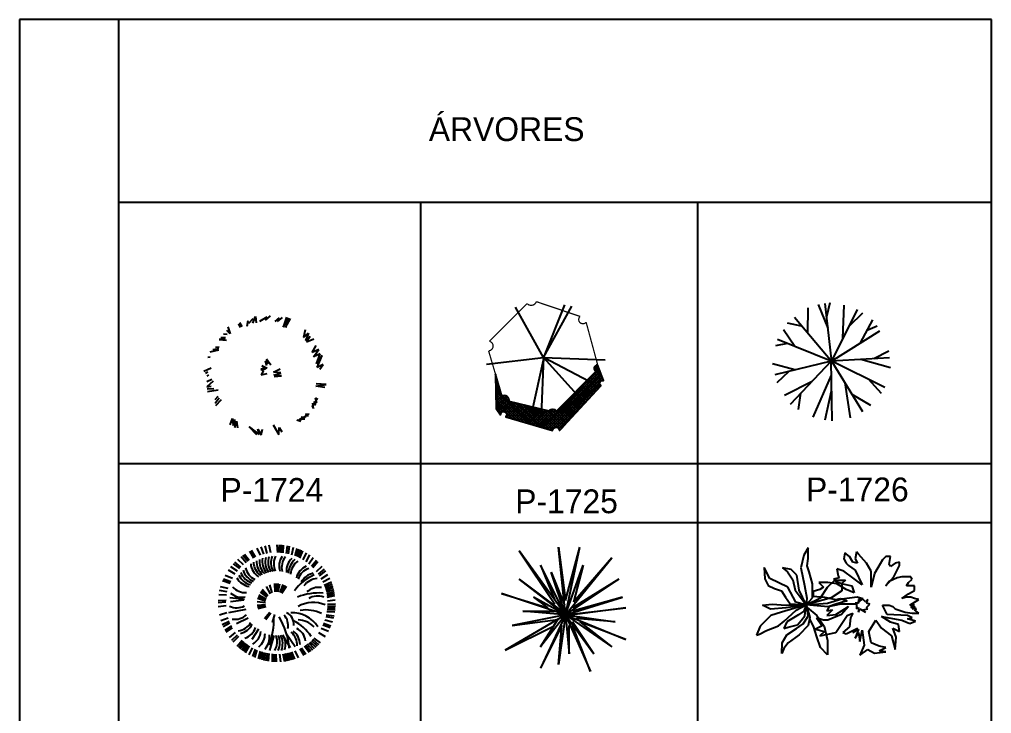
# Model space of a CAD drawing. Extents: x -74 to 94, y -49 to 40.
# Drawn here: x 26.3 to 50.8, y 15.75 to 33.25 of the extents above; entities that cross this region are included whole.
import ezdxf

# ---------------------------------------------------------------- set-up
doc = ezdxf.new("R2010")
doc.units = 0
doc.header["$LTSCALE"] = 100
doc.header["$MEASUREMENT"] = 0
doc.layers.get('0').update_dxf_attribs({"linetype": 'CONTINUOUS'})
for name, color, linetype in [('FOLHA', 3, 'CONTINUOUS'), ('P-ARVORE', 2, 'CONTINUOUS'), ('VEG', 2, 'CONTINUOUS')]:
    doc.layers.add(name, color=color, linetype=linetype)

# ---------------------------------------------------------------- blocks, each defined once
blk = doc.blocks.new('ARV03')
at = {"layer": 'VEG'}
for p, q in [((-0.1323, 0.4314), (-0.1076, 0.4902)), ((-0.1076, 0.4902), (-0.1021, 0.4343)), ((-0.0252, 0.4578), (0.0187, 0.4932)), ((-0.2339, 0.396), (-0.2477, 0.4284)), ((-0.2202, 0.4019), (-0.2394, 0.4343)), ((-0.179, 0.4078), (-0.1708, 0.4549)), ((-0.1653, 0.4314), (-0.1296, 0.4726)), ((-0.0719, 0.449), (-0.0115, 0.4873)), ((0.0572, 0.4461), (0.0929, 0.4784)), ((0.0764, 0.4461), (0.1176, 0.4814)), ((0.1506, 0.4843), (0.1231, 0.399)), ((0.1231, 0.399), (0.1698, 0.4784)), ((0.1698, 0.4784), (0.1423, 0.396)), ((0.1423, 0.396), (0.1863, 0.4726)), ((-0.3466, 0.3372), (-0.3768, 0.3401)), ((-0.3219, 0.3431), (-0.3493, 0.3725)), ((-0.3411, 0.4019), (-0.3219, 0.3431)), ((0.3099, 0.3754), (0.2934, 0.3136)), ((0.2934, 0.3136), (0.3374, 0.349)), ((0.3374, 0.349), (0.3126, 0.2872)), ((-0.363, 0.3048), (-0.4152, 0.296)), ((-0.4152, 0.296), (-0.352, 0.2901)), ((-0.3603, 0.3107), (-0.3988, 0.3107)), ((0.3126, 0.2872), (0.351, 0.3195)), ((0.351, 0.3195), (0.3208, 0.2754)), ((0.3208, 0.2754), (0.3813, 0.3019)), ((0.3676, 0.1871), (0.4005, 0.246)), ((-0.4207, 0.2048), (-0.4921, 0.19)), ((-0.418, 0.2165), (-0.4674, 0.2077)), ((-0.4152, 0.2312), (-0.4454, 0.2283)), ((0.4225, 0.2106), (0.3676, 0.1871)), ((0.3785, 0.1488), (0.4225, 0.2106)), ((0.4335, 0.1753), (0.3785, 0.1488)), ((0.4032, 0.09), (0.4335, 0.1753)), ((-0.4893, 0.1459), (-0.5086, 0.143)), ((-0.0032, 0.09), (-0.0279, 0.1135)), ((-0.0279, 0.1135), (-0.017, 0.0782)), ((0.0215, 0.0812), (-0.017, 0.1312)), ((-0.017, 0.1312), (-0.0032, 0.09)), ((0.4527, 0.1606), (0.4032, 0.09)), ((0.4087, 0.0606), (0.4527, 0.1606)), ((0.4609, 0.0841), (0.4087, 0.0606)), ((0.4307, 0.0459), (0.4609, 0.0841)), ((-0.4811, 0.0547), (-0.5415, 0.0253)), ((-0.5086, 0.0223), (-0.5278, 0.0105)), ((-0.0252, 0.0459), (-0.0637, 0.0459)), ((-0.0637, 0.0459), (-0.0417, 0.0341)), ((-0.0417, 0.0341), (-0.0609, -0.0012)), ((-0.0609, -0.0012), (-0.0115, 0.0105)), ((-0.0115, 0.0517), (-0.0554, 0.0753)), ((-0.0554, 0.0753), (-0.0252, 0.0459)), ((0.0434, 0.0223), (0.0984, 0.0488)), ((0.1039, 0.0165), (0.0434, 0.0223)), ((0.0462, -0.0041), (0.1039, 0.0165)), ((-0.5031, -0.0012), (-0.5168, -0.013)), ((-0.4757, -0.0394), (-0.5168, -0.06)), ((-0.4646, -0.0542), (-0.5168, -0.1012)), ((0.1094, -0.0101), (0.0462, -0.0041)), ((0.049, -0.0159), (0.1094, -0.0101)), ((0.4856, -0.0836), (0.4005, -0.0777)), ((-0.5168, -0.1012), (-0.4811, -0.0954)), ((-0.4591, -0.1189), (-0.5141, -0.1218)), ((-0.4235, -0.1307), (-0.5113, -0.1454)), ((0.3978, -0.0954), (0.4856, -0.0836)), ((0.4747, -0.1071), (0.3978, -0.0954)), ((-0.4262, -0.1836), (-0.4509, -0.2101)), ((-0.4152, -0.1984), (-0.4482, -0.2425)), ((-0.396, -0.2101), (-0.4454, -0.2631)), ((0.3785, -0.2837), (0.373, -0.2396)), ((0.373, -0.2396), (0.395, -0.2543)), ((0.395, -0.2543), (0.3868, -0.2219)), ((0.3868, -0.2219), (0.406, -0.2367)), ((0.406, -0.2367), (0.395, -0.1955)), ((0.395, -0.1955), (0.4143, -0.2072)), ((0.3648, -0.2602), (0.3785, -0.2837)), ((-0.3219, -0.4221), (-0.3026, -0.369)), ((-0.3026, -0.369), (-0.2971, -0.4279)), ((-0.2971, -0.4279), (-0.2861, -0.3779)), ((-0.2861, -0.3779), (-0.2834, -0.4427)), ((-0.2834, -0.4427), (-0.2669, -0.3896)), ((-0.2669, -0.3896), (-0.2586, -0.4456)), ((0.2385, -0.3809), (0.2714, -0.3896)), ((0.2605, -0.372), (0.3071, -0.372)), ((0.2714, -0.3896), (0.2605, -0.372)), ((0.2741, -0.3573), (0.3181, -0.3514)), ((0.3071, -0.372), (0.2741, -0.3573)), ((0.3044, -0.3455), (0.3374, -0.3426)), ((0.3181, -0.3514), (0.3044, -0.3455)), ((0.3126, -0.3308), (0.3428, -0.3278)), ((0.3374, -0.3426), (0.3126, -0.3308)), ((-0.0966, -0.5044), (-0.1625, -0.4397)), ((-0.1625, -0.4397), (-0.0774, -0.5015)), ((-0.0774, -0.5015), (-0.0884, -0.4573)), ((-0.0884, -0.4573), (-0.0609, -0.5044)), ((-0.0609, -0.5044), (-0.0499, -0.4573)), ((0.0407, -0.4221), (0.0874, -0.5015)), ((0.0874, -0.5015), (0.0901, -0.4427)), ((0.0901, -0.4427), (0.1121, -0.4809))]:
    blk.add_line(p, q, dxfattribs=at)
blk = doc.blocks.new('*X63')
for p, q in [((2463.4, 2215.98), (2463.74, 2216.33)), ((2463.94, 2215.8), (2463.47, 2216.27)), ((2463.77, 2216.25), (2463.61, 2216.4)), ((2453.03, 2215.31), (2452.99, 2215.35)), ((2453, 2215.31), (2453.02, 2215.34)), ((2457.82, 2209.85), (2463.89, 2215.92)), ((2458.04, 2209.79), (2463.97, 2215.72)), ((2458.25, 2209.73), (2464.05, 2215.52)), ((2458.47, 2209.66), (2464.12, 2215.32)), ((2463.95, 2214.4), (2463.08, 2215.27)), ((2463.98, 2214.65), (2463.21, 2215.41)), ((2464.13, 2214.77), (2463.35, 2215.55)), ((2464.11, 2215.35), (2463.4, 2216.06)), ((2463.48, 2215.79), (2463.82, 2216.12)), ((2464.28, 2214.9), (2463.49, 2215.69)), ((2453, 2215.04), (2453.08, 2215.12)), ((2453.14, 2214.92), (2453, 2215.06)), ((2453.01, 2214.77), (2453.15, 2214.91)), ((2453.26, 2214.53), (2453.01, 2214.78)), ((2453.01, 2214.5), (2453.21, 2214.69)), ((2453.37, 2214.14), (2453.01, 2214.49)), ((2453.02, 2214.22), (2453.27, 2214.48)), ((2453.49, 2213.74), (2453.02, 2214.21)), ((2453.03, 2213.95), (2453.33, 2214.26)), ((2458.68, 2209.6), (2464.2, 2215.12)), ((2459.18, 2209.82), (2463.96, 2214.6)), ((2459.48, 2209.84), (2463.97, 2214.34)), ((2463.17, 2213.24), (2462.11, 2214.29)), ((2463.3, 2213.38), (2462.25, 2214.43)), ((2463.43, 2213.53), (2462.39, 2214.57)), ((2463.57, 2213.67), (2462.53, 2214.71)), ((2463.7, 2213.82), (2462.66, 2214.85)), ((2463.83, 2213.96), (2462.8, 2214.99)), ((2463.97, 2214.11), (2462.94, 2215.13)), ((2464.13, 2214.77), (2464.28, 2214.92)), ((2453.03, 2213.68), (2453.4, 2214.05)), ((2453.6, 2213.35), (2453.03, 2213.92)), ((2456.39, 2210.28), (2453.03, 2213.64)), ((2453.04, 2213.41), (2453.46, 2213.83)), ((2456, 2210.4), (2453.04, 2213.35)), ((2453.05, 2213.14), (2453.52, 2213.62)), ((2453.05, 2212.87), (2453.59, 2213.4)), ((2453.06, 2212.59), (2453.65, 2213.18)), ((2453.07, 2212.32), (2453.94, 2213.19)), ((2456.79, 2210.16), (2453.78, 2213.17)), ((2454.42, 2212.81), (2454.05, 2213.18)), ((2459.65, 2209.73), (2463.32, 2213.4)), ((2462.1, 2212.08), (2461.01, 2213.17)), ((2462.23, 2212.22), (2461.15, 2213.31)), ((2462.37, 2212.37), (2461.29, 2213.45)), ((2462.5, 2212.51), (2461.42, 2213.59)), ((2462.63, 2212.66), (2461.56, 2213.73)), ((2462.77, 2212.8), (2461.7, 2213.87)), ((2462.9, 2212.95), (2461.84, 2214.01)), ((2463.03, 2213.09), (2461.98, 2214.15)), ((2455.6, 2210.52), (2453.05, 2213.07)), ((2455.21, 2210.63), (2453.05, 2212.78)), ((2454.81, 2210.75), (2453.06, 2212.5)), ((2453.07, 2212.05), (2454.16, 2213.14)), ((2453.78, 2211.51), (2453.07, 2212.21)), ((2453.09, 2211.8), (2454.31, 2213.02)), ((2453.21, 2211.63), (2454.41, 2212.84)), ((2453.32, 2211.47), (2454.43, 2212.57)), ((2453.44, 2211.31), (2454.65, 2212.52)), ((2453.92, 2211.51), (2454.87, 2212.46)), ((2454.1, 2211.41), (2455.1, 2212.41)), ((2454.18, 2211.22), (2455.32, 2212.36)), ((2454.18, 2210.94), (2455.55, 2212.3)), ((2454.4, 2210.87), (2455.77, 2212.25)), ((2454.61, 2210.81), (2456, 2212.2)), ((2457.18, 2210.04), (2454.73, 2212.5)), ((2457.58, 2209.93), (2455.09, 2212.41)), ((2457.98, 2209.81), (2455.46, 2212.32)), ((2458.37, 2209.69), (2455.82, 2212.24)), ((2458.77, 2209.57), (2456.19, 2212.15)), ((2461.17, 2211.07), (2460.05, 2212.19)), ((2461.3, 2211.21), (2460.18, 2212.33)), ((2461.43, 2211.35), (2460.32, 2212.47)), ((2461.57, 2211.5), (2460.46, 2212.61)), ((2461.7, 2211.64), (2460.6, 2212.75)), ((2461.83, 2211.79), (2460.74, 2212.89)), ((2461.97, 2211.93), (2460.87, 2213.03)), ((2453.61, 2211.4), (2453.07, 2211.93)), ((2453.54, 2211.19), (2453.49, 2211.23)), ((2454.82, 2210.75), (2456.22, 2212.14)), ((2455.04, 2210.68), (2456.45, 2212.09)), ((2455.25, 2210.62), (2456.67, 2212.04)), ((2455.47, 2210.56), (2456.9, 2211.98)), ((2455.68, 2210.49), (2457.12, 2211.93)), ((2455.9, 2210.43), (2457.34, 2211.88)), ((2456.11, 2210.36), (2457.57, 2211.82)), ((2456.32, 2210.3), (2457.79, 2211.77)), ((2456.54, 2210.24), (2458.02, 2211.72)), ((2459, 2209.62), (2456.55, 2212.06)), ((2456.75, 2210.17), (2458.24, 2211.66)), ((2459.12, 2209.78), (2456.92, 2211.98)), ((2456.97, 2210.11), (2458.47, 2211.61)), ((2457.18, 2210.05), (2458.81, 2211.68)), ((2459.31, 2209.86), (2457.28, 2211.89)), ((2457.4, 2209.98), (2459.13, 2211.71)), ((2457.61, 2209.92), (2459.34, 2211.64)), ((2459.83, 2209.62), (2457.65, 2211.8)), ((2459.97, 2209.76), (2458.01, 2211.72)), ((2460.1, 2209.91), (2458.38, 2211.63)), ((2460.23, 2210.05), (2458.68, 2211.6)), ((2460.37, 2210.2), (2458.87, 2211.7)), ((2460.5, 2210.34), (2459.13, 2211.72)), ((2460.63, 2210.49), (2459.5, 2211.62)), ((2460.77, 2210.63), (2459.63, 2211.76)), ((2460.9, 2210.78), (2459.77, 2211.9)), ((2461.03, 2210.92), (2459.91, 2212.04)), ((2454.41, 2210.87), (2454.17, 2211.11)), ((2458.89, 2209.53), (2459.02, 2209.66)), ((2459.73, 2209.54), (2460.1, 2209.91))]:
    blk.add_line(p, q)
blk = doc.blocks.new('ARV07')
at = {"layer": 'VEG'}
for p, q in [((-0.0017, 0.0019), (-0.2384, 0.4272)), ((0.1754, 0.4464), (-0.0017, 0.0019)), ((-0.0017, 0.0019), (0.2368, 0.4349)), ((-0.4809, -0.0539), (-0.0017, 0.0019)), ((0.0008, 0.0038), (-0.1026, -0.4657)), ((-0.0186, -0.485), (0.0008, 0.0038)), ((-0.0017, 0.0019), (0.5149, -0.0154)), ((0.4341, -0.2271), (-0.0017, 0.0019)), ((0.3338, -0.3695), (-0.0017, 0.0019))]:
    blk.add_line(p, q, dxfattribs=at)
at = {"layer": 'VEG', "const_width": 0.0105}
blk.add_lwpolyline([(0.1135, -0.4385), (0.4371, -0.1134, -0.87835), (0.454, -0.0612), (0.3562, 0.3, -1.08251), (0.3056, 0.3482), (-0.0619, 0.4726, -0.572261), (-0.1394, 0.4566), (-0.4563, 0.1395, -0.858996), (-0.4631, 0.0592), (-0.3518, -0.3181, -0.641787), (-0.2945, -0.3622), (0.0393, -0.4465, -0.502365), (0.1033, -0.4465)], format="xyb", close=True, dxfattribs=at)
at = {"layer": 'VEG'}
blk.add_lwpolyline([(0.4506, -0.0572, 0.590213), (0.4371, -0.1134), (0.1101, -0.4465, 0.384312), (0.046, -0.4465), (-0.2911, -0.3662, 0.656468), (-0.3518, -0.3221), (-0.4058, -0.1375), (-0.399, -0.4265), (-0.3619, -0.4786, -1.580419), (-0.3181, -0.4947), (0.073, -0.6111, -0.932103), (0.1337, -0.6111), (0.481, -0.2338, -0.867993), (0.5012, -0.1896)], format="xyb", close=True, dxfattribs=at)
at = {"layer": 'VEG', "xscale": 0.08, "yscale": 0.08, "zscale": 0.08}
blk.add_blockref('*X63', (-196.6452, -177.3719), dxfattribs=at)
blk = doc.blocks.new('ARV08')
at = {"layer": 'VEG'}
for p, q in [((-0.0396, 0.3795), (-0.0108, 0.4971)), ((-0.1999, 0.2418), (-0.1948, 0.452)), ((-0.0267, 0.2819), (-0.108, 0.4798)), ((0.0021, -0.0025), (-0.0529, 0.4872)), ((-0.0004, -0.0009), (0.2175, 0.4372)), ((0.0967, 0.1967), (0.1074, 0.4746)), ((0.1521, 0.302), (0.2622, 0.4097)), ((0.0021, -0.0025), (-0.31, 0.3696)), ((0.2441, 0.1569), (0.3465, 0.352)), ((-0.3075, 0.1266), (-0.402, 0.2668)), ((-0.2524, 0.2971), (-0.3706, 0.3221)), ((-0.0004, 0.004), (0.4067, 0.2594)), ((0.3069, 0.2668), (0.383, 0.2995)), ((-0.003, 0.004), (-0.4545, 0.1868)), ((-0.3706, 0.1516), (-0.4704, 0.1319)), ((0.3568, 0.0266), (0.4828, 0.0917)), ((-0.003, 0.004), (-0.4756, -0.1111)), ((-0.003, 0.004), (-0.347, -0.3591)), ((-0.0056, 0.0065), (0.0025, -0.4968)), ((-0.003, 0.0065), (0.4883, 0.034)), ((0.0025, 0.0065), (0.4488, -0.2136)), ((0.0025, 0.0016), (0.2596, -0.4189)), ((0.2467, 0.0216), (0.4961, -0.0484)), ((-0.3075, -0.0685), (-0.4966, -0.0185)), ((-0.3573, -0.0837), (-0.46, -0.1787)), ((-0.003, -0.1136), (-0.1552, -0.4665)), ((0.3095, -0.146), (0.4174, -0.264)), ((-0.163, -0.1661), (-0.3943, -0.2837)), ((0.1126, -0.1787), (0.1573, -0.4718)), ((-0.2602, -0.264), (-0.2786, -0.4017)), ((-0.003, -0.2488), (-0.0555, -0.4915)), ((0.1706, -0.2738), (0.328, -0.3665)), ((0.328, -0.3665), (0.328, -0.3665))]:
    blk.add_line(p, q, dxfattribs=at)
blk.add_point((0.0021, 0.012), dxfattribs=at)
blk = doc.blocks.new('ARV13')
at = {"layer": 'VEG'}
for p, q in [((-0.0479, 0.427), (-0.0611, 0.4915)), ((0.0116, 0.43), (0.0075, 0.4958)), ((0.0265, 0.4295), (0.0247, 0.4953)), ((0.0414, 0.4284), (0.0418, 0.4943)), ((0.0562, 0.4268), (0.059, 0.4926)), ((-0.2285, 0.3617), (-0.2687, 0.4139)), ((-0.1898, 0.3839), (-0.2243, 0.44)), ((-0.1764, 0.3904), (-0.2089, 0.4477)), ((-0.1349, 0.4071), (-0.1613, 0.4675)), ((-0.1064, 0.4158), (-0.1285, 0.4778)), ((-0.0773, 0.4224), (-0.095, 0.4859)), ((0.0856, 0.4221), (0.093, 0.4875)), ((0.1002, 0.419), (0.1098, 0.4841)), ((0.1289, 0.4112), (0.1431, 0.4755)), ((0.1571, 0.4014), (0.1757, 0.4646)), ((0.1709, 0.3958), (0.1917, 0.4583)), ((0.1845, 0.3897), (0.2075, 0.4515)), ((0.1979, 0.3832), (0.223, 0.4441)), ((0.2239, 0.3687), (0.2532, 0.4277)), ((0.2489, 0.3524), (0.2822, 0.4092)), ((-0.3084, 0.2949), (-0.36, 0.3359)), ((-0.298, 0.3056), (-0.3481, 0.3483)), ((-0.2762, 0.3259), (-0.3232, 0.372)), ((-0.253, 0.3446), (-0.2967, 0.3939)), ((-0.2409, 0.3533), (-0.2829, 0.4041)), ((0.2726, 0.3344), (0.3099, 0.3888)), ((0.2951, 0.3148), (0.336, 0.3664)), ((0.3058, 0.3045), (0.3485, 0.3546)), ((-0.3459, 0.2487), (-0.4027, 0.2821)), ((-0.328, 0.2725), (-0.3823, 0.3097)), ((0.3356, 0.2712), (0.3834, 0.3166)), ((0.3535, 0.2474), (0.4043, 0.2893)), ((0.3618, 0.235), (0.414, 0.2752)), ((0.3771, 0.2094), (0.432, 0.2459)), ((-0.3894, 0.1707), (-0.4519, 0.1915)), ((-0.3833, 0.1843), (-0.445, 0.2073)), ((-0.3697, 0.2108), (-0.4297, 0.2381)), ((-0.0106, 0.0983), (-0.0144, 0.1683)), ((-0.0023, 0.0992), (0, 0.1692)), ((0.0061, 0.0993), (0.0145, 0.1688)), ((0.0145, 0.0987), (0.0289, 0.1672)), ((0.3906, 0.1828), (0.4479, 0.2154)), ((0.4022, 0.1554), (0.4616, 0.1838)), ((0.4073, 0.1414), (0.4676, 0.1677)), ((-0.4125, 0.1), (-0.4777, 0.1096)), ((-0.4047, 0.1288), (-0.4691, 0.1429)), ((-0.0785, 0.0536), (-0.1346, 0.0957)), ((-0.0738, 0.0606), (-0.126, 0.1073)), ((-0.0685, 0.0671), (-0.1164, 0.1182)), ((-0.0495, 0.0835), (-0.0826, 0.1453)), ((-0.0348, 0.0915), (-0.0566, 0.158)), ((0.0309, 0.0953), (0.057, 0.1603)), ((0.0388, 0.0925), (0.0705, 0.155)), ((0.0465, 0.0891), (0.0835, 0.1486)), ((0.4119, 0.1272), (0.4731, 0.1514)), ((0.4159, 0.1129), (0.478, 0.1349)), ((0.4195, 0.0984), (0.4823, 0.1183)), ((0.4226, 0.0838), (0.486, 0.1015)), ((0.4251, 0.0691), (0.4892, 0.0846)), ((-0.4235, 0.0114), (-0.4893, 0.0073)), ((-0.423, 0.0263), (-0.4888, 0.0245)), ((-0.4182, 0.0707), (-0.4839, 0.0758)), ((-0.2679, 0.0362), (-0.3913, 0.0494)), ((-0.2741, 0.0296), (-0.3851, 0.0164)), ((-0.0928, 0.0059), (-0.1624, 0.0143)), ((-0.0909, 0.0226), (-0.1579, 0.0429)), ((-0.0888, 0.0307), (-0.1538, 0.0568)), ((-0.0861, 0.0386), (-0.1486, 0.0703)), ((0.4272, 0.0544), (0.4917, 0.0676)), ((0.4297, 0.0247), (0.495, 0.0334)), ((-0.4231, -0.0184), (-0.4884, -0.0271)), ((-0.4159, -0.0775), (-0.4794, -0.0952)), ((-0.2556, -0.0497), (-0.4036, -0.0762)), ((-0.0918, -0.0108), (-0.1618, -0.0146)), ((-0.0903, -0.019), (-0.1596, -0.0289)), ((-0.088, -0.0271), (-0.1562, -0.043)), ((-0.0541, -0.074), (-0.1009, -0.1262)), ((-0.0472, -0.0787), (-0.0892, -0.1348)), ((0.4249, -0.0644), (0.4906, -0.0695)), ((0.427, -0.0497), (0.4928, -0.0525)), ((0.4286, -0.0349), (0.4944, -0.0354)), ((0.4296, -0.02), (0.4955, -0.0182)), ((0.4302, -0.0051), (0.4959, -0.001)), ((-0.4052, -0.1209), (-0.4665, -0.1451)), ((-0.3956, -0.1491), (-0.455, -0.1775)), ((-0.39, -0.1629), (-0.4484, -0.1934)), ((-0.2371, -0.1225), (-0.3358, -0.1687)), ((-0.0161, -0.091), (-0.0364, -0.1581)), ((0.4067, -0.1366), (0.4705, -0.153)), ((0.4155, -0.1081), (0.4803, -0.1201)), ((0.4191, -0.0937), (0.4843, -0.1033)), ((-0.3775, -0.19), (-0.4336, -0.2245)), ((-0.3705, -0.2031), (-0.4254, -0.2396)), ((-0.3469, -0.2411), (-0.3976, -0.283)), ((-0.1508, -0.215), (-0.2063, -0.301)), ((0.3526, -0.2424), (0.4094, -0.2758)), ((0.3763, -0.2046), (0.4363, -0.2318)), ((0.3899, -0.178), (0.4517, -0.201)), ((0.396, -0.1644), (0.4585, -0.1852)), ((-0.329, -0.2649), (-0.3767, -0.3103)), ((-0.3194, -0.2763), (-0.3655, -0.3234)), ((-0.2884, -0.3085), (-0.3294, -0.3602)), ((-0.2774, -0.3185), (-0.3165, -0.3715)), ((-0.0213, -0.2679), (-0.0583, -0.3935)), ((0.0526, -0.2679), (0.1143, -0.3671)), ((0.0835, -0.2547), (0.1575, -0.3605)), ((0.2828, -0.3196), (0.3299, -0.3657)), ((0.2939, -0.3097), (0.3425, -0.3541)), ((0.3046, -0.2993), (0.3548, -0.342)), ((0.315, -0.2886), (0.3666, -0.3296)), ((-0.266, -0.3281), (-0.3032, -0.3825)), ((-0.2543, -0.3373), (-0.2896, -0.3929)), ((-0.2422, -0.3461), (-0.2756, -0.4029)), ((-0.2299, -0.3545), (-0.2612, -0.4124)), ((-0.2044, -0.3699), (-0.2316, -0.4299)), ((-0.1778, -0.3835), (-0.2008, -0.4452)), ((-0.1642, -0.3895), (-0.1851, -0.452)), ((-0.1364, -0.4003), (-0.1528, -0.4641)), ((-0.1223, -0.4049), (-0.1364, -0.4692)), ((0.1274, -0.4054), (0.1516, -0.4666)), ((0.1556, -0.3957), (0.184, -0.4552)), ((0.1964, -0.3776), (0.2309, -0.4338)), ((0.2096, -0.3707), (0.246, -0.4255)), ((0.2352, -0.3554), (0.2753, -0.4076)), ((0.2475, -0.3471), (0.2895, -0.3978)), ((0.2596, -0.3383), (0.3033, -0.3876)), ((0.2714, -0.3292), (0.3168, -0.3769)), ((-0.108, -0.409), (-0.1199, -0.4738)), ((-0.0935, -0.4127), (-0.1032, -0.4778)), ((-0.0789, -0.4158), (-0.0863, -0.4813)), ((-0.0643, -0.4184), (-0.0693, -0.4841)), ((-0.0347, -0.4221), (-0.0352, -0.488)), ((-0.0198, -0.4232), (-0.018, -0.489)), ((-0.0049, -0.4237), (-0.0008, -0.4895)), ((0.0249, -0.4233), (0.0335, -0.4886)), ((0.0545, -0.4207), (0.0678, -0.4852)), ((0.0693, -0.4187), (0.0848, -0.4827)), ((0.084, -0.4161), (0.1017, -0.4796)), ((0.0986, -0.413), (0.1185, -0.4758)), ((0.113, -0.4095), (0.1351, -0.4715))]:
    blk.add_line(p, q, dxfattribs=at)
for centre, radius, start, end in [((-0.0718, 0.3475), 0.1448, 185.24938, 236.94421), ((-0.0476, 0.3519), 0.1448, 181.24938, 232.94421), ((-0.0232, 0.3546), 0.1448, 177.24938, 228.94421), ((0.0014, 0.3556), 0.1448, 173.24938, 224.94421), ((0.026, 0.3549), 0.1448, 169.24938, 220.94421), ((0.0505, 0.3525), 0.1448, 165.24938, 216.94421), ((0.0747, 0.3483), 0.1448, 161.24938, 212.94421), ((0.0987, 0.3425), 0.1448, 157.24938, 208.94421), ((0.1221, 0.335), 0.1448, 153.24938, 204.94421), ((0.1671, 0.3153), 0.1448, 145.24938, 196.94421), ((0.1885, 0.3031), 0.1448, 141.24938, 192.94421), ((0.2284, 0.2744), 0.1448, 133.24938, 184.94421), ((0.2468, 0.258), 0.1448, 129.24938, 180.94421), ((0.264, 0.2404), 0.1448, 125.24938, 176.94421), ((-0.1638, 0.3135), 0.1448, 201.24938, 252.94421), ((-0.1418, 0.3244), 0.1448, 197.24938, 248.94421), ((-0.119, 0.3337), 0.1448, 193.24938, 244.94421), ((0.3076, 0.181), 0.1448, 113.24938, 164.94421), ((0.3193, 0.1594), 0.1448, 109.24938, 160.94421), ((0.338, 0.1139), 0.1448, 101.24938, 152.94421), ((-0.2054, 0.2872), 0.1448, 209.24938, 260.94421), ((-0.1851, 0.301), 0.1448, 205.24938, 256.94421), ((0.4834, -0.1383), 0.4141, 113.58595, 143.33613), ((0.3501, 0.0662), 0.1448, 93.24938, 144.94421), ((-0.2899, 0.1987), 0.1448, 229.24938, 280.94421), ((-0.2599, 0.2376), 0.1448, 221.24938, 272.94421), ((0.3631, -0.4449), 0.5348, 86.93254, 110.48649), ((0.3556, -0.0073), 0.1448, 81.24938, 132.94421), ((0.3097, -0.2499), 0.26, 67.25392, 119.38088), ((0.3458, -0.0803), 0.1448, 69.24938, 120.94421), ((-0.3325, 0.1103), 0.1448, 245.24938, 296.94421), ((0.0454, -0.1692), 0.1005, 352.72397, 67.74648), ((0.132, -0.3323), 0.2564, 32.33226, 92.56752), ((0.2469, -0.3614), 0.3085, 64.55227, 98.62061), ((-0.349, 0.0135), 0.1448, 261.24938, 312.94421), ((-0.3382, -0.084), 0.1448, 277.24938, 328.94421), ((-0.667, -0.1313), 0.6458, 340.46476, 1.36989), ((-0.5045, -0.4274), 0.615, 5.00476, 31.14746), ((-0.0298, -0.1824), 0.1283, 348.31451, 42.36089), ((-0.0745, -0.537), 0.4517, 35.5258, 60.90516), ((0.1744, -0.3377), 0.2021, 44.82137, 87.80598), ((-0.3313, -0.1076), 0.1448, 281.24938, 332.94421), ((-0.3126, -0.1531), 0.1448, 289.24938, 340.94421), ((-0.2733, -0.2154), 0.1448, 301.24938, 352.94421), ((0.0298, -0.3483), 0.1448, 357.24938, 48.94421), ((0.0543, -0.3456), 0.1448, 1.24938, 52.94421), ((0.1023, -0.3351), 0.1448, 9.24938, 60.94421), ((-0.2402, -0.2517), 0.1448, 309.24938, 0.94421), ((-0.2023, -0.2831), 0.1448, 317.24938, 8.94421), ((-0.1383, -0.3196), 0.1448, 329.24938, 20.94421), ((-0.1154, -0.3287), 0.1448, 333.24938, 24.94421), ((-0.092, -0.3362), 0.1448, 337.24938, 28.94421), ((-0.0681, -0.342), 0.1448, 341.24938, 32.94421)]:
    blk.add_arc(centre, radius, start, end, dxfattribs=at)
blk = doc.blocks.new('ARV14')
at = {"layer": 'VEG'}
for p, q in [((-0.2286, 0.4627), (-0.267, 0.4038)), ((-0.2286, 0.3744), (-0.2286, 0.4627)), ((0.0797, 0.4208), (0.0702, 0.373)), ((0.1179, 0.3921), (0.0797, 0.4208)), ((0.1753, 0.4304), (0.1657, 0.373)), ((0.1944, 0.4113), (0.1753, 0.4304)), ((0.2612, 0.3348), (0.1944, 0.4113)), ((-0.267, 0.4038), (-0.2917, 0.295)), ((-0.2368, 0.3126), (-0.2286, 0.3744)), ((0.0702, 0.373), (0.0893, 0.3348)), ((0.0893, 0.3348), (0.1084, 0.3157)), ((0.1466, 0.3444), (0.1179, 0.3921)), ((0.1848, 0.3348), (0.1466, 0.3444)), ((0.1657, 0.373), (0.1848, 0.3348)), ((0.2995, 0.2679), (0.2612, 0.3348)), ((0.395, 0.3635), (0.3568, 0.2966)), ((0.4237, 0.3921), (0.395, 0.3635)), ((0.4619, 0.3921), (0.4237, 0.3921)), ((0.4523, 0.3253), (0.4619, 0.3921)), ((0.5001, 0.3348), (0.4619, 0.3062)), ((0.5383, 0.3444), (0.5001, 0.3348)), ((0.5383, 0.3157), (0.5383, 0.3444)), ((-0.5526, 0.2067), (-0.5993, 0.2979)), ((-0.5993, 0.2979), (-0.5938, 0.2037)), ((-0.3714, 0.2832), (-0.4455, 0.295)), ((-0.4455, 0.295), (-0.4044, 0.2626)), ((-0.4044, 0.2626), (-0.3577, 0.1949)), ((-0.3247, 0.2332), (-0.3714, 0.2832)), ((-0.2917, 0.295), (-0.2615, 0.1478)), ((-0.2203, 0.2626), (-0.2368, 0.3126)), ((-0.1929, 0.1625), (-0.2203, 0.2626)), ((0.0128, 0.287), (0.0224, 0.2297)), ((0.0702, 0.2679), (0.0128, 0.287)), ((0.1466, 0.2106), (0.0702, 0.2679)), ((0.1084, 0.3157), (0.1657, 0.2775)), ((0.1657, 0.2775), (0.223, 0.1533)), ((0.2995, 0.182), (0.2995, 0.2679)), ((0.3281, 0.2488), (0.2995, 0.1342)), ((0.3568, 0.2966), (0.3281, 0.2488)), ((0.4619, 0.3062), (0.4523, 0.3253)), ((0.4905, 0.2202), (0.5383, 0.3157)), ((-0.5938, 0.2037), (-0.5664, 0.1478)), ((-0.4016, 0.1331), (-0.5526, 0.2067)), ((-0.3577, 0.1949), (-0.3384, 0.1096)), ((-0.3055, 0.1096), (-0.3247, 0.2332)), ((-0.14, 0.1724), (-0.1018, 0.1342)), ((-0.0636, 0.1724), (-0.14, 0.1724)), ((-0.066, 0.1334), (-0.0063, 0.1931)), ((0.0128, 0.1628), (-0.0636, 0.1724)), ((0.0319, 0.2106), (-0.0158, 0.2011)), ((-0.0158, 0.2011), (0.0033, 0.182)), ((-0.0063, 0.1931), (0.0832, 0.1931)), ((0.0033, 0.182), (0.0606, 0.1628)), ((0.0224, 0.2297), (0.0319, 0.2106)), ((0.0832, 0.1931), (0.0534, 0.1632)), ((0.223, 0.1533), (0.1466, 0.2106)), ((0.2995, 0.1342), (0.2995, 0.182)), ((0.4237, 0.1437), (0.4905, 0.2202)), ((0.4523, 0.182), (0.4237, 0.1437)), ((0.5192, 0.2106), (0.4523, 0.182)), ((0.5574, 0.2202), (0.5192, 0.2106)), ((0.6338, 0.2202), (0.5574, 0.2202)), ((0.5956, 0.1437), (0.6147, 0.1724)), ((0.6147, 0.1724), (0.6434, 0.2011)), ((0.6434, 0.2011), (0.6338, 0.2202)), ((-0.5664, 0.1478), (-0.5115, 0.1213)), ((-0.5115, 0.1213), (-0.4538, 0.1037)), ((-0.4538, 0.1037), (-0.4208, 0.0507)), ((-0.3329, 0.0066), (-0.4016, 0.1331)), ((-0.3384, 0.1096), (-0.2452, -0.0159)), ((-0.2452, -0.0159), (-0.3055, 0.1096)), ((-0.2615, 0.1478), (-0.2395, 0.0419)), ((-0.1929, 0.0448), (-0.1929, 0.1625)), ((-0.1305, 0.1151), (-0.1878, 0.096)), ((-0.1878, 0.096), (-0.1878, 0.0578)), ((-0.1018, 0.1342), (-0.1305, 0.1151)), ((-0.1258, 0.0438), (-0.066, 0.1334)), ((0.0534, 0.1035), (-0.0362, 0.0438)), ((0.0893, 0.1151), (0.0128, 0.1628)), ((0.0534, 0.1632), (0.0534, 0.1035)), ((0.0606, 0.1628), (0.137, 0.1437)), ((0.1561, 0.0864), (0.0893, 0.1151)), ((0.137, 0.1437), (0.1561, 0.0864)), ((0.653, 0.1437), (0.5956, 0.1437)), ((0.6147, 0.0769), (0.6625, 0.1055)), ((0.6625, 0.1437), (0.653, 0.1437)), ((0.6625, 0.1055), (0.6625, 0.1437)), ((-0.4208, 0.0507), (-0.3796, -0.0052)), ((-0.2452, -0.0159), (-0.3329, 0.0066)), ((-0.2452, -0.0159), (-0.1929, 0.0448)), ((-0.0362, 0.0438), (-0.2452, -0.0159)), ((-0.2452, -0.0159), (-0.1258, 0.0438)), ((-0.2395, 0.0419), (-0.2452, -0.0159)), ((-0.1878, 0.0578), (-0.0923, 0.0482)), ((-0.0923, 0.0482), (0.0033, 0.0291)), ((-0.0665, -0.0023), (0.0543, 0.036)), ((0.0033, 0.0291), (0.0415, 0.0386)), ((0.0988, 0.0195), (0.0033, -0.0091)), ((0.0415, 0.0386), (0.0988, 0.0195)), ((0.0543, 0.036), (0.1834, 0.0536)), ((0.1657, 0.0004), (0.1753, -0.0091)), ((0.1944, 0.0004), (0.1657, 0.0004)), ((0.2301, 0.0389), (0.1669, -0.0082)), ((0.1834, 0.0536), (0.2301, 0.0389)), ((0.2326, 0.0291), (0.1944, 0.0291)), ((0.1944, 0.0291), (0.1944, 0.0004)), ((0.2517, 0.01), (0.2326, 0.0291)), ((0.2708, 0.0291), (0.2517, 0.01)), ((0.2612, 0.0004), (0.2708, 0.0291)), ((0.2899, -0.0091), (0.2612, 0.0004)), ((0.5574, 0.0386), (0.6147, 0.0769)), ((0.5956, 0.0482), (0.5574, 0.0386)), ((0.6338, 0.0482), (0.5956, 0.0482)), ((0.6243, -0.0187), (0.7007, 0.0291)), ((0.6625, 0.0386), (0.6338, 0.0482)), ((0.7007, 0.0291), (0.6625, 0.0386)), ((-0.6131, -0.017), (-0.5307, -0.0082)), ((-0.5471, -0.0523), (-0.6131, -0.017)), ((-0.4153, -0.0405), (-0.5471, -0.0523)), ((-0.4542, -0.0756), (-0.5437, -0.1055)), ((-0.5307, -0.0082), (-0.418, -0.017)), ((-0.2452, -0.0159), (-0.4542, -0.0756)), ((-0.4318, -0.1523), (-0.3302, -0.0611)), ((-0.418, -0.017), (-0.2452, -0.0159)), ((-0.2452, -0.0159), (-0.4153, -0.0405)), ((-0.3796, -0.0052), (-0.2452, -0.0159)), ((-0.3302, -0.0611), (-0.2452, -0.0159)), ((-0.267, -0.067), (-0.3109, -0.0994)), ((-0.2452, -0.0159), (-0.267, -0.067)), ((-0.2588, -0.1082), (-0.2452, -0.0159)), ((-0.2452, -0.0159), (-0.0665, -0.0023)), ((-0.061, -0.0317), (-0.2452, -0.0159)), ((-0.2452, -0.0159), (-0.2148, -0.12)), ((-0.2368, -0.0376), (-0.1556, -0.1055)), ((-0.2286, -0.1112), (-0.2368, -0.0376)), ((-0.054, -0.0282), (-0.0731, -0.0664)), ((-0.0254, -0.0569), (-0.0731, -0.1047)), ((-0.0731, -0.0664), (-0.0254, -0.0569)), ((0.0461, -0.0082), (-0.061, -0.0317)), ((0.0033, -0.0091), (-0.054, -0.0282)), ((0.0033, -0.0951), (0.1084, -0.0282)), ((0.1669, -0.0082), (0.0461, -0.0082)), ((0.1084, -0.0282), (0.0511, -0.0951)), ((0.1753, -0.0091), (0.1753, -0.0473)), ((0.1753, -0.0473), (0.1944, -0.0378)), ((0.1944, -0.0378), (0.1944, -0.076)), ((0.1944, -0.076), (0.2039, -0.0473)), ((0.2039, -0.0473), (0.2517, -0.076)), ((0.2326, -0.0569), (0.2708, -0.0473)), ((0.2517, -0.076), (0.2326, -0.0569)), ((0.2612, -0.0378), (0.2899, -0.0091)), ((0.2708, -0.0473), (0.2612, -0.0378)), ((0.4332, -0.0951), (0.395, -0.0187)), ((0.395, -0.0187), (0.4523, -0.0187)), ((0.4523, -0.0187), (0.481, -0.0282)), ((0.481, -0.0282), (0.5001, -0.0473)), ((0.5001, -0.0473), (0.5861, -0.076)), ((0.5861, -0.076), (0.6434, -0.0856)), ((0.6625, -0.0187), (0.6243, -0.0187)), ((0.6338, -0.0378), (0.6625, -0.0187)), ((0.6721, -0.0378), (0.6338, -0.0378)), ((0.6434, -0.0473), (0.6721, -0.0378)), ((0.6816, -0.0473), (0.6434, -0.0473)), ((0.6625, -0.0569), (0.6816, -0.0473)), ((0.7007, -0.0856), (0.6625, -0.0569)), ((-0.5736, -0.1353), (-0.6333, -0.1951)), ((-0.5437, -0.1055), (-0.5736, -0.1353)), ((-0.4785, -0.1906), (-0.4318, -0.1523)), ((-0.4098, -0.1582), (-0.4346, -0.2141)), ((-0.3109, -0.0994), (-0.4098, -0.1582)), ((-0.3192, -0.1818), (-0.289, -0.1465)), ((-0.289, -0.1465), (-0.2588, -0.1082)), ((-0.2725, -0.1759), (-0.2286, -0.1112)), ((-0.2148, -0.12), (-0.2286, -0.1877)), ((-0.1855, -0.1951), (-0.2153, -0.1353)), ((-0.1591, -0.1238), (-0.1114, -0.1907)), ((-0.1018, -0.1429), (-0.1591, -0.1238)), ((-0.1556, -0.1055), (-0.0959, -0.1951)), ((-0.0636, -0.1429), (-0.1018, -0.1429)), ((-0.0731, -0.1047), (0.0033, -0.0951)), ((0.0511, -0.0951), (-0.0636, -0.1429)), ((0.0033, -0.248), (0.0988, -0.1047)), ((0.0988, -0.1047), (0.1466, -0.0856)), ((0.1275, -0.1238), (0.1179, -0.2002)), ((0.1466, -0.0856), (0.1275, -0.1238)), ((0.2804, -0.2384), (0.3377, -0.1429)), ((0.3377, -0.1429), (0.3854, -0.2098)), ((0.4619, -0.162), (0.3854, -0.1142)), ((0.3854, -0.1142), (0.5574, -0.1429)), ((0.6052, -0.1047), (0.4332, -0.0951)), ((0.5288, -0.1811), (0.4619, -0.162)), ((0.5574, -0.1429), (0.6243, -0.1715)), ((0.6434, -0.1238), (0.6052, -0.1047)), ((0.6052, -0.1333), (0.6434, -0.1238)), ((0.6721, -0.1524), (0.6052, -0.1333)), ((0.6243, -0.1715), (0.6721, -0.1524)), ((0.6434, -0.0856), (0.7007, -0.0856)), ((-0.6333, -0.1951), (-0.6625, -0.2701)), ((-0.6378, -0.2612), (-0.5801, -0.2318)), ((-0.5801, -0.2318), (-0.4785, -0.1906)), ((-0.4346, -0.2141), (-0.3961, -0.2024)), ((-0.4098, -0.2671), (-0.3275, -0.2141)), ((-0.3961, -0.2024), (-0.3192, -0.1818)), ((-0.3275, -0.2141), (-0.2725, -0.1759)), ((-0.2286, -0.1877), (-0.3055, -0.2671)), ((-0.1556, -0.2846), (-0.1855, -0.1951)), ((-0.1114, -0.1907), (-0.1687, -0.2193)), ((-0.1687, -0.2193), (-0.0923, -0.2384)), ((-0.0923, -0.2384), (-0.1305, -0.2766)), ((-0.0959, -0.1951), (-0.066, -0.3145)), ((0.1179, -0.2002), (0.0606, -0.248)), ((0.0893, -0.2575), (0.1848, -0.2098)), ((0.1848, -0.2098), (0.1466, -0.248)), ((0.1466, -0.248), (0.1944, -0.2193)), ((0.1944, -0.2193), (0.1657, -0.2957)), ((0.2039, -0.3244), (0.223, -0.2289)), ((0.223, -0.2289), (0.2421, -0.3531)), ((0.2995, -0.334), (0.2804, -0.2384)), ((0.3854, -0.2098), (0.4714, -0.2766)), ((0.481, -0.2098), (0.5383, -0.2384)), ((0.5096, -0.2862), (0.481, -0.2098)), ((0.5383, -0.2384), (0.5288, -0.1811)), ((-0.6625, -0.2701), (-0.6378, -0.2612)), ((-0.4483, -0.3348), (-0.4098, -0.2671)), ((-0.3055, -0.2671), (-0.3961, -0.3348)), ((-0.1258, -0.3742), (-0.1556, -0.2846)), ((-0.1305, -0.2766), (0.0033, -0.248)), ((-0.066, -0.3145), (-0.066, -0.4339)), ((0.0606, -0.248), (0.0893, -0.2575)), ((0.1657, -0.2957), (0.1944, -0.248)), ((0.1944, -0.248), (0.2039, -0.3244)), ((0.4714, -0.2766), (0.5001, -0.3913)), ((0.5001, -0.3913), (0.5096, -0.2862)), ((-0.451, -0.423), (-0.4483, -0.3348)), ((-0.4346, -0.3818), (-0.451, -0.423)), ((-0.3961, -0.3348), (-0.4346, -0.3818)), ((-0.066, -0.4339), (-0.1258, -0.3742)), ((0.2421, -0.3531), (0.2039, -0.4391)), ((0.2039, -0.4391), (0.2708, -0.3913)), ((0.2708, -0.3913), (0.3281, -0.4199)), ((0.3663, -0.3626), (0.2995, -0.334)), ((0.4237, -0.3722), (0.3663, -0.3626)), ((0.3663, -0.4008), (0.4237, -0.3722)), ((0.4237, -0.4104), (0.3663, -0.4008)), ((0.3281, -0.4199), (0.4237, -0.4104))]:
    blk.add_line(p, q, dxfattribs=at)
blk = doc.blocks.new('ARV17')
at = {"layer": 'VEG'}
for p, q in [((-0.3881, 0.5374), (-0.0896, 0.0896)), ((0, 0), (-0.3881, 0.5374)), ((-0.0597, 0.5673), (0, 0.1194)), ((0, 0), (-0.0597, 0.5673)), ((0, 0.1194), (0.1194, 0.5673)), ((0, 0), (0.1194, 0.5673)), ((-0.209, 0.418), (-0.0937, 0.1297)), ((0, 0), (-0.209, 0.418)), ((0, 0), (0.3881, 0.4777)), ((0, 0), (0.1493, 0.418)), ((0.3881, 0.4777), (0.066, 0.1058)), ((0.1493, 0.418), (0.066, 0.1058)), ((-0.1194, 0.3583), (-0.0085, 0.081)), ((0, 0), (-0.1194, 0.3583)), ((-0.3881, 0.2986), (-0.0299, 0.0299)), ((0, 0), (-0.3881, 0.2986)), ((0, 0), (0.4478, 0.2986)), ((0.4478, 0.2986), (0.0597, 0.0597)), ((-0.5374, 0.1791), (-0.1493, 0.0597)), ((0, 0), (-0.5374, 0.1791)), ((-0.2687, 0.1493), (-0.1493, 0.0597)), ((0, 0), (-0.2687, 0.1493)), ((0, 0), (0.4777, 0.1493)), ((0.4777, 0.1493), (0.0597, 0.0299)), ((0, 0), (-0.5076, -0.2986)), ((0, 0), (-0.4478, -0.0896)), ((-0.3583, 0.0299), (-0.0896, 0.0299)), ((0, 0), (-0.3583, 0.0299)), ((0, 0), (-0.209, -0.2687)), ((0, 0), (-0.209, -0.4478)), ((0, 0), (-0.0597, -0.418)), ((0, 0), (0.5076, 0.0597)), ((0, 0), (0.0299, -0.3284)), ((0, 0), (0.3881, -0.2687)), ((0, 0), (0.2388, -0.3284)), ((0, 0), (0.418, -0.0597)), ((0, 0), (0.209, -0.4777)), ((0, 0), (0.5076, -0.209)), ((0.5076, 0.0597), (0.0597, 0)), ((-0.4478, -0.0896), (-0.0649, -0.0382)), ((-0.209, -0.2687), (-0.0649, -0.0382)), ((0.2388, -0.3284), (0.0597, -0.0597)), ((0.418, -0.0597), (0.0896, -0.0299)), ((0.1194, -0.0597), (0.3881, -0.2687)), ((0.5076, -0.209), (0.1194, -0.0597)), ((-0.5076, -0.2986), (-0.1004, -0.095)), ((-0.0299, -0.0896), (-0.209, -0.4478)), ((-0.0597, -0.418), (-0.0299, -0.0896)), ((0.0299, -0.3284), (0.0299, -0.0896)), ((0.209, -0.4777), (0.0597, -0.0896)), ((-0.209, -0.4478), (-0.209, -0.4478))]:
    blk.add_line(p, q, dxfattribs=at)

msp = doc.modelspace()

# ---------------------------------------------------------------- linework, layer by layer
at = {"layer": 'FOLHA', "linetype": 'CONTINUOUS'}
for p, q in [((50.797, 33.254), (26.297, 33.254)), ((26.297, 33.254), (26.297, -1.746)), ((28.797, 33.254), (28.797, -1.746)), ((50.797, -1.746), (50.797, 33.254)), ((28.797, 31.254), (28.797, -1.746)), ((50.797, 28.635), (28.797, 28.635)), ((36.411, -0.152), (36.411, 28.635)), ((43.39, -0.152), (43.39, 28.635)), ((28.797, 22.056), (50.797, 22.056)), ((28.797, 20.575), (50.797, 20.575))]:
    msp.add_line(p, q, dxfattribs=at)
at = {"layer": 'P-ARVORE', "linetype": 'CONTINUOUS'}
msp.add_line((50.797, -1.746), (50.797, 31.254), dxfattribs=at)

# ---------------------------------------------------------------- block references
at = {"layer": 'P-ARVORE', "linetype": 'CONTINUOUS', "xscale": 3, "yscale": 3, "zscale": 3}
for name, p in [('ARV07', (39.51, 24.721)), ('ARV08', (46.762, 24.627)), ('ARV03', (32.572, 24.298)), ('ARV13', (32.773, 18.524)), ('ARV17', (40.059, 18.244)), ('ARV14', (46.863, 18.54))]:
    msp.add_blockref(name, p, dxfattribs=at)

# ---------------------------------------------------------------- texts
at = {"layer": 'FOLHA', "linetype": 'CONTINUOUS'}
for s, p in [('ÁRVORES', (36.615, 30.188)), ('P-1724', (31.365, 21.092)), ('P-1726', (46.121, 21.104)), ('P-1725', (38.792, 20.805))]:
    msp.add_text(s, height=0.6, dxfattribs=at).set_placement(p)

doc.saveas('drawing.dxf')
